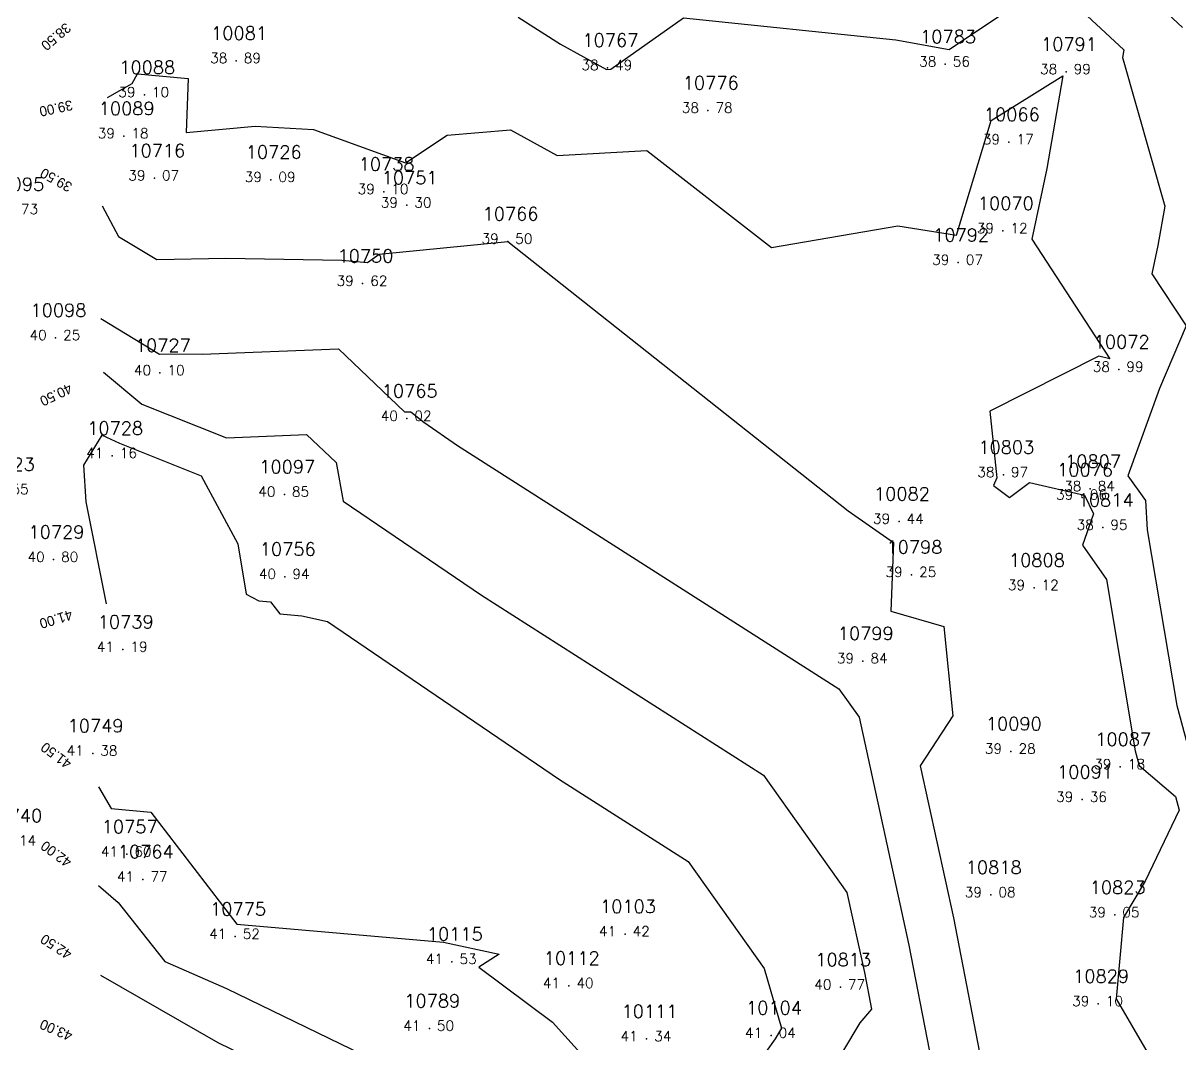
# Model space of a CAD drawing. Header units: millimetres. Extents: x 1412565 to 1412813, y 4931476 to 4931699.
# Drawn here: x 1412667.34 to 1412690.4, y 4931665.79 to 4931686.13 of the extents above; entities that cross this region are included whole.
import ezdxf
from ezdxf.enums import TextEntityAlignment as Align

# ---------------------------------------------------------------- set-up
doc = ezdxf.new("R2010")
doc.units = ezdxf.units.MM
for name, color, linetype in [('CIVIL', 50, 'Continuous'), ('CIVIL-DRAW', 80, 'Continuous'), ('CIVIL-NONAME', 130, 'Continuous'), ('CIVIL-TEXT', 240, 'Continuous'), ('CIVIL-Z', 50, 'Continuous'), ('Tcontours0', 7, 'Continuous'), ('Tcontours1', 7, 'Continuous'), ('Tcontours2', 7, 'Continuous')]:
    doc.layers.add(name, color=color, linetype=linetype)
doc.styles.add('CIVILCADMAIN', font='TXT.SHX')
doc.styles.add('MAVAT_HebTXT', font='hebtxt.shx')
doc.styles.get("Standard").update_dxf_attribs({"font": 'arial.ttf'})

# ---------------------------------------------------------------- blocks, each defined once
blk = doc.blocks.new('CIVIL-ZZ')
at = {"layer": 'CIVIL-DRAW'}
blk.add_point((0, 0), dxfattribs=at)
at = {"layer": 'CIVIL-NONAME'}
blk.add_attdef('NAME', text='', height=1.8, dxfattribs=at).set_placement((0, 2.1), align=Align.CENTER)
at = {"layer": 'CIVIL-TEXT', "flags": 8}
blk.add_attdef('TEXT', text='', height=2, dxfattribs=at).set_placement((0.2, -3.3), align=Align.CENTER)
at = {"layer": 'CIVIL-Z'}
blk.add_attdef('Z1', text='', height=1.6, dxfattribs=at).set_placement((-0.75, -0.225), align=Align.RIGHT)
blk.add_attdef('Z2', (0.75, -0.225), '', height=1.6, dxfattribs=at)

msp = doc.modelspace()

# ---------------------------------------------------------------- linework, layer by layer
at = {"layer": 'Tcontours0', "elevation": 40}
msp.add_lwpolyline([(1412668.893, 4931680.246), (1412670.059, 4931679.537), (1412670.289, 4931679.541), (1412670.912, 4931679.531), (1412673.628, 4931679.642), (1412674.946, 4931678.385), (1412675.067, 4931678.386), (1412675.328, 4931678.179), (1412676, 4931677.713), (1412683.6, 4931672.869), (1412684.003, 4931672.302), (1412684.997, 4931667.758), (1412685.398, 4931665.672)], dxfattribs=at)
at = {"layer": 'Tcontours1'}
for points, elevation in [([(1412668.953, 4931689.383), (1412670.112, 4931689.652), (1412673.703, 4931688.654), (1412675.262, 4931688.452), (1412678.464, 4931688.548), (1412679.743, 4931688.901), (1412680.603, 4931688.992), (1412681.947, 4931688.889), (1412686.43, 4931688.085), (1412687.498, 4931688.801), (1412690.448, 4931686.045)], 38), ([(1412669.027, 4931684.649), (1412669.518, 4931684.93), (1412669.624, 4931685.122), (1412670.631, 4931685.024), (1412670.594, 4931683.95), (1412671.97, 4931684.076), (1412673.13, 4931684.013), (1412674.967, 4931683.348), (1412675.795, 4931683.897), (1412677.056, 4931684.002), (1412677.985, 4931683.493), (1412679.771, 4931683.592), (1412682.26, 4931681.66), (1412684.776, 4931682.091), (1412685.944, 4931681.902), (1412686.636, 4931684.192), (1412688.067, 4931685.082), (1412687.743, 4931683.236), (1412687.445, 4931681.825), (1412689.002, 4931679.442), (1412688.78, 4931679.496), (1412686.61, 4931678.399), (1412686.747, 4931677.071), (1412686.684, 4931676.917), (1412687.002, 4931676.68), (1412687.403, 4931676.98), (1412688.494, 4931676.726), (1412688.674, 4931676.353), (1412688.457, 4931675.727), (1412688.936, 4931675.043), (1412689.507, 4931671.634), (1412689.587, 4931671.341), (1412690.309, 4931670.719), (1412690.383, 4931670.449), (1412689.707, 4931669.037), (1412689.27, 4931668.308), (1412689.128, 4931666.688), (1412690.349, 4931664.592)], 39), ([(1412669.004, 4931674.56), (1412668.6, 4931676.59), (1412668.553, 4931677.321), (1412668.921, 4931677.923), (1412669.263, 4931677.759), (1412670.89, 4931677.113), (1412671.622, 4931675.757), (1412671.785, 4931674.752), (1412672.038, 4931674.62), (1412672.274, 4931674.597), (1412672.458, 4931674.358), (1412672.899, 4931674.32), (1412673.408, 4931674.21), (1412678.035, 4931671.061), (1412680.6, 4931669.426), (1412682.112, 4931667.295), (1412682.454, 4931666.102), (1412682.329, 4931665.891), (1412681.972, 4931665.387)], 41), ([(1412668.845, 4931668.95), (1412669.235, 4931668.607), (1412670.164, 4931667.433), (1412671.399, 4931666.896), (1412674.342, 4931665.469)], 42)]:
    msp.add_lwpolyline(points, dxfattribs=dict(at, elevation=elevation))
at = {"layer": 'Tcontours2'}
for points, elevation in [([(1412677.206, 4931686.246), (1412678.05, 4931685.71), (1412678.97, 4931685.206), (1412679.059, 4931685.211), (1412680.504, 4931686.237), (1412684.739, 4931685.797), (1412685.796, 4931685.607), (1412687.817, 4931686.962), (1412689.277, 4931685.598), (1412689.255, 4931685.443), (1412690.096, 4931682.483), (1412689.958, 4931681.696), (1412689.839, 4931681.135), (1412690.519, 4931680.096), (1412689.991, 4931678.849), (1412689.362, 4931677.109), (1412689.714, 4931676.618), (1412689.746, 4931676.035), (1412690.333, 4931672.535), (1412690.634, 4931671.428)], 38.5), ([(1412668.917, 4931682.492), (1412669.242, 4931681.881), (1412670.006, 4931681.42), (1412671.383, 4931681.447), (1412673.696, 4931681.409), (1412674.207, 4931681.362), (1412674.44, 4931681.525), (1412677, 4931681.78), (1412683.785, 4931676.412), (1412684.692, 4931675.783), (1412684.639, 4931674.411), (1412685.69, 4931674.109), (1412685.871, 4931672.327), (1412685.221, 4931671.335), (1412685.884, 4931668.303), (1412686.547, 4931664.862)], 39.5), ([(1412668.947, 4931679.176), (1412669.712, 4931678.537), (1412671.393, 4931677.869), (1412672.994, 4931677.935), (1412673.579, 4931677.377), (1412673.722, 4931676.607), (1412676.481, 4931674.729), (1412682.1, 4931671.148), (1412683.761, 4931668.807), (1412684.109, 4931667.214), (1412684.25, 4931666.482), (1412684.016, 4931666.211), (1412683.31, 4931665.024)], 40.5), ([(1412668.843, 4931670.912), (1412669.101, 4931670.484), (1412669.887, 4931670.408), (1412671.604, 4931668.177), (1412675.721, 4931667.82), (1412676.831, 4931667.58), (1412676.428, 4931667.319), (1412677.893, 4931666.223), (1412678.57, 4931665.475)], 41.5), ([(1412668.883, 4931667.158), (1412671.221, 4931665.819), (1412673.245, 4931664.838)], 42.5)]:
    msp.add_lwpolyline(points, dxfattribs=dict(at, elevation=elevation))

# ---------------------------------------------------------------- block references
at = {"layer": 'CIVIL'}
ref = msp.add_blockref('CIVIL-ZZ', (1412671.59, 4931685.38, 38.89), dxfattribs=dict(at, xscale=0.2, yscale=0.2))
ref.add_attrib('Z2', '89', (1412671.74, 4931685.335), dxfattribs={"layer": 'CIVIL-Z', "height": 0.2, "style": 'CIVILCADMAIN'})
ref.add_attrib('Z1', '38', (1412671.07, 4931685.335), dxfattribs={"layer": 'CIVIL-Z', "height": 0.2, "style": 'CIVILCADMAIN'})
ref.add_attrib('NAME', '10081', (1412671.09, 4931685.8), dxfattribs={"layer": 'CIVIL-NONAME', "height": 0.26, "style": 'CIVILCADMAIN'})
ref = msp.add_blockref('CIVIL-ZZ', (1412685.72, 4931685.31, 38.56), dxfattribs=dict(at, xscale=0.2, yscale=0.2))
ref.add_attrib('Z2', '56', (1412685.87, 4931685.265), dxfattribs={"layer": 'CIVIL-Z', "height": 0.2, "style": 'CIVILCADMAIN'})
ref.add_attrib('Z1', '38', (1412685.2, 4931685.265), dxfattribs={"layer": 'CIVIL-Z', "height": 0.2, "style": 'CIVILCADMAIN'})
ref.add_attrib('NAME', '10783', (1412685.22, 4931685.73), dxfattribs={"layer": 'CIVIL-NONAME', "height": 0.26, "style": 'CIVILCADMAIN'})
ref = msp.add_blockref('CIVIL-ZZ', (1412678.99, 4931685.24, 38.49), dxfattribs=dict(at, xscale=0.2, yscale=0.2))
ref.add_attrib('Z2', '49', (1412679.14, 4931685.195), dxfattribs={"layer": 'CIVIL-Z', "height": 0.2, "style": 'CIVILCADMAIN'})
ref.add_attrib('Z1', '38', (1412678.47, 4931685.195), dxfattribs={"layer": 'CIVIL-Z', "height": 0.2, "style": 'CIVILCADMAIN'})
ref.add_attrib('NAME', '10767', (1412678.49, 4931685.66), dxfattribs={"layer": 'CIVIL-NONAME', "height": 0.26, "style": 'CIVILCADMAIN'})
ref = msp.add_blockref('CIVIL-ZZ', (1412688.13, 4931685.16, 38.99), dxfattribs=dict(at, xscale=0.2, yscale=0.2))
ref.add_attrib('Z2', '99', (1412688.28, 4931685.115), dxfattribs={"layer": 'CIVIL-Z', "height": 0.2, "style": 'CIVILCADMAIN'})
ref.add_attrib('Z1', '38', (1412687.61, 4931685.115), dxfattribs={"layer": 'CIVIL-Z', "height": 0.2, "style": 'CIVILCADMAIN'})
ref.add_attrib('NAME', '10791', (1412687.63, 4931685.58), dxfattribs={"layer": 'CIVIL-NONAME', "height": 0.26, "style": 'CIVILCADMAIN'})
ref = msp.add_blockref('CIVIL-ZZ', (1412669.76, 4931684.7, 39.1), dxfattribs=dict(at, xscale=0.2, yscale=0.2))
ref.add_attrib('Z2', '10', (1412669.91, 4931684.655), dxfattribs={"layer": 'CIVIL-Z', "height": 0.2, "style": 'CIVILCADMAIN'})
ref.add_attrib('Z1', '39', (1412669.24, 4931684.655), dxfattribs={"layer": 'CIVIL-Z', "height": 0.2, "style": 'CIVILCADMAIN'})
ref.add_attrib('NAME', '10088', (1412669.26, 4931685.12), dxfattribs={"layer": 'CIVIL-NONAME', "height": 0.26, "style": 'CIVILCADMAIN'})
ref = msp.add_blockref('CIVIL-ZZ', (1412680.99, 4931684.39, 38.78), dxfattribs=dict(at, xscale=0.2, yscale=0.2))
ref.add_attrib('Z2', '78', (1412681.14, 4931684.345), dxfattribs={"layer": 'CIVIL-Z', "height": 0.2, "style": 'CIVILCADMAIN'})
ref.add_attrib('Z1', '38', (1412680.47, 4931684.345), dxfattribs={"layer": 'CIVIL-Z', "height": 0.2, "style": 'CIVILCADMAIN'})
ref.add_attrib('NAME', '10776', (1412680.49, 4931684.81), dxfattribs={"layer": 'CIVIL-NONAME', "height": 0.26, "style": 'CIVILCADMAIN'})
ref = msp.add_blockref('CIVIL-ZZ', (1412669.35, 4931683.88, 39.18), dxfattribs=dict(at, xscale=0.2, yscale=0.2))
ref.add_attrib('Z2', '18', (1412669.5, 4931683.835), dxfattribs={"layer": 'CIVIL-Z', "height": 0.2, "style": 'CIVILCADMAIN'})
ref.add_attrib('Z1', '39', (1412668.83, 4931683.835), dxfattribs={"layer": 'CIVIL-Z', "height": 0.2, "style": 'CIVILCADMAIN'})
ref.add_attrib('NAME', '10089', (1412668.85, 4931684.3), dxfattribs={"layer": 'CIVIL-NONAME', "height": 0.26, "style": 'CIVILCADMAIN'})
ref = msp.add_blockref('CIVIL-ZZ', (1412686.99, 4931683.76, 39.17), dxfattribs=dict(at, xscale=0.2, yscale=0.2))
ref.add_attrib('Z2', '17', (1412687.14, 4931683.715), dxfattribs={"layer": 'CIVIL-Z', "height": 0.2, "style": 'CIVILCADMAIN'})
ref.add_attrib('Z1', '39', (1412686.47, 4931683.715), dxfattribs={"layer": 'CIVIL-Z', "height": 0.2, "style": 'CIVILCADMAIN'})
ref.add_attrib('NAME', '10066', (1412686.49, 4931684.18), dxfattribs={"layer": 'CIVIL-NONAME', "height": 0.26, "style": 'CIVILCADMAIN'})
ref = msp.add_blockref('CIVIL-ZZ', (1412669.96, 4931683.04, 39.07), dxfattribs=dict(at, xscale=0.2, yscale=0.2))
ref.add_attrib('Z2', '07', (1412670.11, 4931682.995), dxfattribs={"layer": 'CIVIL-Z', "height": 0.2, "style": 'CIVILCADMAIN'})
ref.add_attrib('Z1', '39', (1412669.44, 4931682.995), dxfattribs={"layer": 'CIVIL-Z', "height": 0.2, "style": 'CIVILCADMAIN'})
ref.add_attrib('NAME', '10716', (1412669.46, 4931683.46), dxfattribs={"layer": 'CIVIL-NONAME', "height": 0.26, "style": 'CIVILCADMAIN'})
ref = msp.add_blockref('CIVIL-ZZ', (1412672.28, 4931683.01, 39.09), dxfattribs=dict(at, xscale=0.2, yscale=0.2))
ref.add_attrib('Z2', '09', (1412672.43, 4931682.965), dxfattribs={"layer": 'CIVIL-Z', "height": 0.2, "style": 'CIVILCADMAIN'})
ref.add_attrib('Z1', '39', (1412671.76, 4931682.965), dxfattribs={"layer": 'CIVIL-Z', "height": 0.2, "style": 'CIVILCADMAIN'})
ref.add_attrib('NAME', '10726', (1412671.78, 4931683.43), dxfattribs={"layer": 'CIVIL-NONAME', "height": 0.26, "style": 'CIVILCADMAIN'})
ref = msp.add_blockref('CIVIL-ZZ', (1412674.53, 4931682.77, 39.1), dxfattribs=dict(at, xscale=0.2, yscale=0.2))
ref.add_attrib('Z2', '10', (1412674.68, 4931682.725), dxfattribs={"layer": 'CIVIL-Z', "height": 0.2, "style": 'CIVILCADMAIN'})
ref.add_attrib('Z1', '39', (1412674.01, 4931682.725), dxfattribs={"layer": 'CIVIL-Z', "height": 0.2, "style": 'CIVILCADMAIN'})
ref.add_attrib('NAME', '10738', (1412674.03, 4931683.19), dxfattribs={"layer": 'CIVIL-NONAME', "height": 0.26, "style": 'CIVILCADMAIN'})
ref = msp.add_blockref('CIVIL-ZZ', (1412674.99, 4931682.5, 39.3), dxfattribs=dict(at, xscale=0.2, yscale=0.2))
ref.add_attrib('Z2', '30', (1412675.14, 4931682.455), dxfattribs={"layer": 'CIVIL-Z', "height": 0.2, "style": 'CIVILCADMAIN'})
ref.add_attrib('Z1', '39', (1412674.47, 4931682.455), dxfattribs={"layer": 'CIVIL-Z', "height": 0.2, "style": 'CIVILCADMAIN'})
ref.add_attrib('NAME', '10751', (1412674.49, 4931682.92), dxfattribs={"layer": 'CIVIL-NONAME', "height": 0.26, "style": 'CIVILCADMAIN'})
ref = msp.add_blockref('CIVIL-ZZ', (1412667.15, 4931682.37, 39.73), dxfattribs=dict(at, xscale=0.2, yscale=0.2))
ref.add_attrib('Z2', '73', (1412667.3, 4931682.325), dxfattribs={"layer": 'CIVIL-Z', "height": 0.2, "style": 'CIVILCADMAIN'})
ref.add_attrib('Z1', '39', (1412666.63, 4931682.325), dxfattribs={"layer": 'CIVIL-Z', "height": 0.2, "style": 'CIVILCADMAIN'})
ref.add_attrib('NAME', '10095', (1412666.65, 4931682.79), dxfattribs={"layer": 'CIVIL-NONAME', "height": 0.26, "style": 'CIVILCADMAIN'})
ref = msp.add_blockref('CIVIL-ZZ', (1412686.87, 4931681.99, 39.12), dxfattribs=dict(at, xscale=0.2, yscale=0.2))
ref.add_attrib('Z2', '12', (1412687.02, 4931681.945), dxfattribs={"layer": 'CIVIL-Z', "height": 0.2, "style": 'CIVILCADMAIN'})
ref.add_attrib('Z1', '39', (1412686.35, 4931681.945), dxfattribs={"layer": 'CIVIL-Z', "height": 0.2, "style": 'CIVILCADMAIN'})
ref.add_attrib('NAME', '10070', (1412686.37, 4931682.41), dxfattribs={"layer": 'CIVIL-NONAME', "height": 0.26, "style": 'CIVILCADMAIN'})
ref = msp.add_blockref('CIVIL-ZZ', (1412677, 4931681.78, 39.5), dxfattribs=dict(at, xscale=0.2, yscale=0.2))
ref.add_attrib('Z2', '50', (1412677.15, 4931681.735), dxfattribs={"layer": 'CIVIL-Z', "height": 0.2, "style": 'CIVILCADMAIN'})
ref.add_attrib('Z1', '39', (1412676.48, 4931681.735), dxfattribs={"layer": 'CIVIL-Z', "height": 0.2, "style": 'CIVILCADMAIN'})
ref.add_attrib('NAME', '10766', (1412676.5, 4931682.2), dxfattribs={"layer": 'CIVIL-NONAME', "height": 0.26, "style": 'CIVILCADMAIN'})
ref = msp.add_blockref('CIVIL-ZZ', (1412685.98, 4931681.36, 39.07), dxfattribs=dict(at, xscale=0.2, yscale=0.2))
ref.add_attrib('Z2', '07', (1412686.13, 4931681.315), dxfattribs={"layer": 'CIVIL-Z', "height": 0.2, "style": 'CIVILCADMAIN'})
ref.add_attrib('Z1', '39', (1412685.46, 4931681.315), dxfattribs={"layer": 'CIVIL-Z', "height": 0.2, "style": 'CIVILCADMAIN'})
ref.add_attrib('NAME', '10792', (1412685.48, 4931681.78), dxfattribs={"layer": 'CIVIL-NONAME', "height": 0.26, "style": 'CIVILCADMAIN'})
ref = msp.add_blockref('CIVIL-ZZ', (1412674.11, 4931680.94, 39.62), dxfattribs=dict(at, xscale=0.2, yscale=0.2))
ref.add_attrib('Z2', '62', (1412674.26, 4931680.895), dxfattribs={"layer": 'CIVIL-Z', "height": 0.2, "style": 'CIVILCADMAIN'})
ref.add_attrib('Z1', '39', (1412673.59, 4931680.895), dxfattribs={"layer": 'CIVIL-Z', "height": 0.2, "style": 'CIVILCADMAIN'})
ref.add_attrib('NAME', '10750', (1412673.61, 4931681.36), dxfattribs={"layer": 'CIVIL-NONAME', "height": 0.26, "style": 'CIVILCADMAIN'})
ref = msp.add_blockref('CIVIL-ZZ', (1412667.99, 4931679.86, 40.25), dxfattribs=dict(at, xscale=0.2, yscale=0.2))
ref.add_attrib('Z2', '25', (1412668.14, 4931679.815), dxfattribs={"layer": 'CIVIL-Z', "height": 0.2, "style": 'CIVILCADMAIN'})
ref.add_attrib('Z1', '40', (1412667.47, 4931679.815), dxfattribs={"layer": 'CIVIL-Z', "height": 0.2, "style": 'CIVILCADMAIN'})
ref.add_attrib('NAME', '10098', (1412667.49, 4931680.28), dxfattribs={"layer": 'CIVIL-NONAME', "height": 0.26, "style": 'CIVILCADMAIN'})
ref = msp.add_blockref('CIVIL-ZZ', (1412670.07, 4931679.16, 40.1), dxfattribs=dict(at, xscale=0.2, yscale=0.2))
ref.add_attrib('Z2', '10', (1412670.22, 4931679.115), dxfattribs={"layer": 'CIVIL-Z', "height": 0.2, "style": 'CIVILCADMAIN'})
ref.add_attrib('Z1', '40', (1412669.55, 4931679.115), dxfattribs={"layer": 'CIVIL-Z', "height": 0.2, "style": 'CIVILCADMAIN'})
ref.add_attrib('NAME', '10727', (1412669.57, 4931679.58), dxfattribs={"layer": 'CIVIL-NONAME', "height": 0.26, "style": 'CIVILCADMAIN'})
ref = msp.add_blockref('CIVIL-ZZ', (1412689.18, 4931679.23, 38.99), dxfattribs=dict(at, xscale=0.2, yscale=0.2))
ref.add_attrib('Z2', '99', (1412689.33, 4931679.185), dxfattribs={"layer": 'CIVIL-Z', "height": 0.2, "style": 'CIVILCADMAIN'})
ref.add_attrib('Z1', '38', (1412688.66, 4931679.185), dxfattribs={"layer": 'CIVIL-Z', "height": 0.2, "style": 'CIVILCADMAIN'})
ref.add_attrib('NAME', '10072', (1412688.68, 4931679.65), dxfattribs={"layer": 'CIVIL-NONAME', "height": 0.26, "style": 'CIVILCADMAIN'})
ref = msp.add_blockref('CIVIL-ZZ', (1412674.99, 4931678.25, 40.02), dxfattribs=dict(at, xscale=0.2, yscale=0.2))
ref.add_attrib('Z2', '02', (1412675.14, 4931678.205), dxfattribs={"layer": 'CIVIL-Z', "height": 0.2, "style": 'CIVILCADMAIN'})
ref.add_attrib('Z1', '40', (1412674.47, 4931678.205), dxfattribs={"layer": 'CIVIL-Z', "height": 0.2, "style": 'CIVILCADMAIN'})
ref.add_attrib('NAME', '10765', (1412674.49, 4931678.67), dxfattribs={"layer": 'CIVIL-NONAME', "height": 0.26, "style": 'CIVILCADMAIN'})
ref = msp.add_blockref('CIVIL-ZZ', (1412669.12, 4931677.51, 41.16), dxfattribs=dict(at, xscale=0.2, yscale=0.2))
ref.add_attrib('Z2', '16', (1412669.27, 4931677.465), dxfattribs={"layer": 'CIVIL-Z', "height": 0.2, "style": 'CIVILCADMAIN'})
ref.add_attrib('Z1', '41', (1412668.6, 4931677.465), dxfattribs={"layer": 'CIVIL-Z', "height": 0.2, "style": 'CIVILCADMAIN'})
ref.add_attrib('NAME', '10728', (1412668.62, 4931677.93), dxfattribs={"layer": 'CIVIL-NONAME', "height": 0.26, "style": 'CIVILCADMAIN'})
ref = msp.add_blockref('CIVIL-ZZ', (1412686.88, 4931677.13, 38.97), dxfattribs=dict(at, xscale=0.2, yscale=0.2))
ref.add_attrib('Z2', '97', (1412687.03, 4931677.085), dxfattribs={"layer": 'CIVIL-Z', "height": 0.2, "style": 'CIVILCADMAIN'})
ref.add_attrib('Z1', '38', (1412686.36, 4931677.085), dxfattribs={"layer": 'CIVIL-Z', "height": 0.2, "style": 'CIVILCADMAIN'})
ref.add_attrib('NAME', '10803', (1412686.38, 4931677.55), dxfattribs={"layer": 'CIVIL-NONAME', "height": 0.26, "style": 'CIVILCADMAIN'})
ref = msp.add_blockref('CIVIL-ZZ', (1412666.96, 4931676.79, 40.55), dxfattribs=dict(at, xscale=0.2, yscale=0.2))
ref.add_attrib('Z2', '55', (1412667.11, 4931676.745), dxfattribs={"layer": 'CIVIL-Z', "height": 0.2, "style": 'CIVILCADMAIN'})
ref.add_attrib('Z1', '40', (1412666.44, 4931676.745), dxfattribs={"layer": 'CIVIL-Z', "height": 0.2, "style": 'CIVILCADMAIN'})
ref.add_attrib('NAME', '10723', (1412666.46, 4931677.21), dxfattribs={"layer": 'CIVIL-NONAME', "height": 0.26, "style": 'CIVILCADMAIN'})
ref = msp.add_blockref('CIVIL-ZZ', (1412672.55, 4931676.74, 40.85), dxfattribs=dict(at, xscale=0.2, yscale=0.2))
ref.add_attrib('Z2', '85', (1412672.7, 4931676.695), dxfattribs={"layer": 'CIVIL-Z', "height": 0.2, "style": 'CIVILCADMAIN'})
ref.add_attrib('Z1', '40', (1412672.03, 4931676.695), dxfattribs={"layer": 'CIVIL-Z', "height": 0.2, "style": 'CIVILCADMAIN'})
ref.add_attrib('NAME', '10097', (1412672.05, 4931677.16), dxfattribs={"layer": 'CIVIL-NONAME', "height": 0.26, "style": 'CIVILCADMAIN'})
ref = msp.add_blockref('CIVIL-ZZ', (1412688.61, 4931676.85, 38.84), dxfattribs=dict(at, xscale=0.2, yscale=0.2))
ref.add_attrib('Z2', '84', (1412688.76, 4931676.805), dxfattribs={"layer": 'CIVIL-Z', "height": 0.2, "style": 'CIVILCADMAIN'})
ref.add_attrib('Z1', '38', (1412688.09, 4931676.805), dxfattribs={"layer": 'CIVIL-Z', "height": 0.2, "style": 'CIVILCADMAIN'})
ref.add_attrib('NAME', '10807', (1412688.11, 4931677.27), dxfattribs={"layer": 'CIVIL-NONAME', "height": 0.26, "style": 'CIVILCADMAIN'})
ref = msp.add_blockref('CIVIL-ZZ', (1412688.45, 4931676.68, 39.06), dxfattribs=dict(at, xscale=0.2, yscale=0.2))
ref.add_attrib('Z2', '06', (1412688.6, 4931676.635), dxfattribs={"layer": 'CIVIL-Z', "height": 0.2, "style": 'CIVILCADMAIN'})
ref.add_attrib('Z1', '39', (1412687.93, 4931676.635), dxfattribs={"layer": 'CIVIL-Z', "height": 0.2, "style": 'CIVILCADMAIN'})
ref.add_attrib('NAME', '10076', (1412687.95, 4931677.1), dxfattribs={"layer": 'CIVIL-NONAME', "height": 0.26, "style": 'CIVILCADMAIN'})
ref = msp.add_blockref('CIVIL-ZZ', (1412684.8, 4931676.2, 39.44), dxfattribs=dict(at, xscale=0.2, yscale=0.2))
ref.add_attrib('Z2', '44', (1412684.95, 4931676.155), dxfattribs={"layer": 'CIVIL-Z', "height": 0.2, "style": 'CIVILCADMAIN'})
ref.add_attrib('Z1', '39', (1412684.28, 4931676.155), dxfattribs={"layer": 'CIVIL-Z', "height": 0.2, "style": 'CIVILCADMAIN'})
ref.add_attrib('NAME', '10082', (1412684.3, 4931676.62), dxfattribs={"layer": 'CIVIL-NONAME', "height": 0.26, "style": 'CIVILCADMAIN'})
ref = msp.add_blockref('CIVIL-ZZ', (1412688.86, 4931676.08, 38.95), dxfattribs=dict(at, xscale=0.2, yscale=0.2))
ref.add_attrib('Z2', '95', (1412689.01, 4931676.035), dxfattribs={"layer": 'CIVIL-Z', "height": 0.2, "style": 'CIVILCADMAIN'})
ref.add_attrib('Z1', '38', (1412688.34, 4931676.035), dxfattribs={"layer": 'CIVIL-Z', "height": 0.2, "style": 'CIVILCADMAIN'})
ref.add_attrib('NAME', '10814', (1412688.36, 4931676.5), dxfattribs={"layer": 'CIVIL-NONAME', "height": 0.26, "style": 'CIVILCADMAIN'})
ref = msp.add_blockref('CIVIL-ZZ', (1412667.95, 4931675.44, 40.8), dxfattribs=dict(at, xscale=0.2, yscale=0.2))
ref.add_attrib('Z2', '80', (1412668.1, 4931675.395), dxfattribs={"layer": 'CIVIL-Z', "height": 0.2, "style": 'CIVILCADMAIN'})
ref.add_attrib('Z1', '40', (1412667.43, 4931675.395), dxfattribs={"layer": 'CIVIL-Z', "height": 0.2, "style": 'CIVILCADMAIN'})
ref.add_attrib('NAME', '10729', (1412667.45, 4931675.86), dxfattribs={"layer": 'CIVIL-NONAME', "height": 0.26, "style": 'CIVILCADMAIN'})
ref = msp.add_blockref('CIVIL-ZZ', (1412685.05, 4931675.14, 39.25), dxfattribs=dict(at, xscale=0.2, yscale=0.2))
ref.add_attrib('Z2', '25', (1412685.2, 4931675.095), dxfattribs={"layer": 'CIVIL-Z', "height": 0.2, "style": 'CIVILCADMAIN'})
ref.add_attrib('Z1', '39', (1412684.53, 4931675.095), dxfattribs={"layer": 'CIVIL-Z', "height": 0.2, "style": 'CIVILCADMAIN'})
ref.add_attrib('NAME', '10798', (1412684.55, 4931675.56), dxfattribs={"layer": 'CIVIL-NONAME', "height": 0.26, "style": 'CIVILCADMAIN'})
ref = msp.add_blockref('CIVIL-ZZ', (1412672.56, 4931675.1, 40.94), dxfattribs=dict(at, xscale=0.2, yscale=0.2))
ref.add_attrib('Z2', '94', (1412672.71, 4931675.055), dxfattribs={"layer": 'CIVIL-Z', "height": 0.2, "style": 'CIVILCADMAIN'})
ref.add_attrib('Z1', '40', (1412672.04, 4931675.055), dxfattribs={"layer": 'CIVIL-Z', "height": 0.2, "style": 'CIVILCADMAIN'})
ref.add_attrib('NAME', '10756', (1412672.06, 4931675.52), dxfattribs={"layer": 'CIVIL-NONAME', "height": 0.26, "style": 'CIVILCADMAIN'})
ref = msp.add_blockref('CIVIL-ZZ', (1412687.49, 4931674.88, 39.12), dxfattribs=dict(at, xscale=0.2, yscale=0.2))
ref.add_attrib('Z2', '12', (1412687.64, 4931674.835), dxfattribs={"layer": 'CIVIL-Z', "height": 0.2, "style": 'CIVILCADMAIN'})
ref.add_attrib('Z1', '39', (1412686.97, 4931674.835), dxfattribs={"layer": 'CIVIL-Z', "height": 0.2, "style": 'CIVILCADMAIN'})
ref.add_attrib('NAME', '10808', (1412686.99, 4931675.3), dxfattribs={"layer": 'CIVIL-NONAME', "height": 0.26, "style": 'CIVILCADMAIN'})
ref = msp.add_blockref('CIVIL-ZZ', (1412669.33, 4931673.65, 41.19), dxfattribs=dict(at, xscale=0.2, yscale=0.2))
ref.add_attrib('Z2', '19', (1412669.48, 4931673.605), dxfattribs={"layer": 'CIVIL-Z', "height": 0.2, "style": 'CIVILCADMAIN'})
ref.add_attrib('Z1', '41', (1412668.81, 4931673.605), dxfattribs={"layer": 'CIVIL-Z', "height": 0.2, "style": 'CIVILCADMAIN'})
ref.add_attrib('NAME', '10739', (1412668.83, 4931674.07), dxfattribs={"layer": 'CIVIL-NONAME', "height": 0.26, "style": 'CIVILCADMAIN'})
ref = msp.add_blockref('CIVIL-ZZ', (1412684.08, 4931673.42, 39.84), dxfattribs=dict(at, xscale=0.2, yscale=0.2))
ref.add_attrib('Z2', '84', (1412684.23, 4931673.375), dxfattribs={"layer": 'CIVIL-Z', "height": 0.2, "style": 'CIVILCADMAIN'})
ref.add_attrib('Z1', '39', (1412683.56, 4931673.375), dxfattribs={"layer": 'CIVIL-Z', "height": 0.2, "style": 'CIVILCADMAIN'})
ref.add_attrib('NAME', '10799', (1412683.58, 4931673.84), dxfattribs={"layer": 'CIVIL-NONAME', "height": 0.26, "style": 'CIVILCADMAIN'})
ref = msp.add_blockref('CIVIL-ZZ', (1412668.73, 4931671.58, 41.38), dxfattribs=dict(at, xscale=0.2, yscale=0.2))
ref.add_attrib('Z2', '38', (1412668.88, 4931671.535), dxfattribs={"layer": 'CIVIL-Z', "height": 0.2, "style": 'CIVILCADMAIN'})
ref.add_attrib('Z1', '41', (1412668.21, 4931671.535), dxfattribs={"layer": 'CIVIL-Z', "height": 0.2, "style": 'CIVILCADMAIN'})
ref.add_attrib('NAME', '10749', (1412668.23, 4931672), dxfattribs={"layer": 'CIVIL-NONAME', "height": 0.26, "style": 'CIVILCADMAIN'})
ref = msp.add_blockref('CIVIL-ZZ', (1412687.03, 4931671.62, 39.28), dxfattribs=dict(at, xscale=0.2, yscale=0.2))
ref.add_attrib('Z2', '28', (1412687.18, 4931671.575), dxfattribs={"layer": 'CIVIL-Z', "height": 0.2, "style": 'CIVILCADMAIN'})
ref.add_attrib('Z1', '39', (1412686.51, 4931671.575), dxfattribs={"layer": 'CIVIL-Z', "height": 0.2, "style": 'CIVILCADMAIN'})
ref.add_attrib('NAME', '10090', (1412686.53, 4931672.04), dxfattribs={"layer": 'CIVIL-NONAME', "height": 0.26, "style": 'CIVILCADMAIN'})
ref = msp.add_blockref('CIVIL-ZZ', (1412689.21, 4931671.31, 39.18), dxfattribs=dict(at, xscale=0.2, yscale=0.2))
ref.add_attrib('Z2', '18', (1412689.36, 4931671.265), dxfattribs={"layer": 'CIVIL-Z', "height": 0.2, "style": 'CIVILCADMAIN'})
ref.add_attrib('Z1', '39', (1412688.69, 4931671.265), dxfattribs={"layer": 'CIVIL-Z', "height": 0.2, "style": 'CIVILCADMAIN'})
ref.add_attrib('NAME', '10087', (1412688.71, 4931671.73), dxfattribs={"layer": 'CIVIL-NONAME', "height": 0.26, "style": 'CIVILCADMAIN'})
ref = msp.add_blockref('CIVIL-ZZ', (1412688.45, 4931670.66, 39.36), dxfattribs=dict(at, xscale=0.2, yscale=0.2))
ref.add_attrib('Z2', '36', (1412688.6, 4931670.615), dxfattribs={"layer": 'CIVIL-Z', "height": 0.2, "style": 'CIVILCADMAIN'})
ref.add_attrib('Z1', '39', (1412687.93, 4931670.615), dxfattribs={"layer": 'CIVIL-Z', "height": 0.2, "style": 'CIVILCADMAIN'})
ref.add_attrib('NAME', '10091', (1412687.95, 4931671.08), dxfattribs={"layer": 'CIVIL-NONAME', "height": 0.26, "style": 'CIVILCADMAIN'})
ref = msp.add_blockref('CIVIL-ZZ', (1412667.11, 4931669.79, 42.14), dxfattribs=dict(at, xscale=0.2, yscale=0.2))
ref.add_attrib('Z2', '14', (1412667.26, 4931669.745), dxfattribs={"layer": 'CIVIL-Z', "height": 0.2, "style": 'CIVILCADMAIN'})
ref.add_attrib('Z1', '42', (1412666.59, 4931669.745), dxfattribs={"layer": 'CIVIL-Z', "height": 0.2, "style": 'CIVILCADMAIN'})
ref.add_attrib('NAME', '10740', (1412666.61, 4931670.21), dxfattribs={"layer": 'CIVIL-NONAME', "height": 0.26, "style": 'CIVILCADMAIN'})
ref = msp.add_blockref('CIVIL-ZZ', (1412669.41, 4931669.57, 41.6), dxfattribs=dict(at, xscale=0.2, yscale=0.2))
ref.add_attrib('Z2', '60', (1412669.56, 4931669.525), dxfattribs={"layer": 'CIVIL-Z', "height": 0.2, "style": 'CIVILCADMAIN'})
ref.add_attrib('Z1', '41', (1412668.89, 4931669.525), dxfattribs={"layer": 'CIVIL-Z', "height": 0.2, "style": 'CIVILCADMAIN'})
ref.add_attrib('NAME', '10757', (1412668.91, 4931669.99), dxfattribs={"layer": 'CIVIL-NONAME', "height": 0.26, "style": 'CIVILCADMAIN'})
ref = msp.add_blockref('CIVIL-ZZ', (1412669.73, 4931669.07, 41.77), dxfattribs=dict(at, xscale=0.2, yscale=0.2))
ref.add_attrib('Z2', '77', (1412669.88, 4931669.025), dxfattribs={"layer": 'CIVIL-Z', "height": 0.2, "style": 'CIVILCADMAIN'})
ref.add_attrib('Z1', '41', (1412669.21, 4931669.025), dxfattribs={"layer": 'CIVIL-Z', "height": 0.2, "style": 'CIVILCADMAIN'})
ref.add_attrib('NAME', '10764', (1412669.23, 4931669.49), dxfattribs={"layer": 'CIVIL-NONAME', "height": 0.26, "style": 'CIVILCADMAIN'})
ref = msp.add_blockref('CIVIL-ZZ', (1412686.63, 4931668.76, 39.08), dxfattribs=dict(at, xscale=0.2, yscale=0.2))
ref.add_attrib('Z2', '08', (1412686.78, 4931668.715), dxfattribs={"layer": 'CIVIL-Z', "height": 0.2, "style": 'CIVILCADMAIN'})
ref.add_attrib('Z1', '39', (1412686.11, 4931668.715), dxfattribs={"layer": 'CIVIL-Z', "height": 0.2, "style": 'CIVILCADMAIN'})
ref.add_attrib('NAME', '10818', (1412686.13, 4931669.18), dxfattribs={"layer": 'CIVIL-NONAME', "height": 0.26, "style": 'CIVILCADMAIN'})
ref = msp.add_blockref('CIVIL-ZZ', (1412689.1, 4931668.36, 39.05), dxfattribs=dict(at, xscale=0.2, yscale=0.2))
ref.add_attrib('Z2', '05', (1412689.25, 4931668.315), dxfattribs={"layer": 'CIVIL-Z', "height": 0.2, "style": 'CIVILCADMAIN'})
ref.add_attrib('Z1', '39', (1412688.58, 4931668.315), dxfattribs={"layer": 'CIVIL-Z', "height": 0.2, "style": 'CIVILCADMAIN'})
ref.add_attrib('NAME', '10823', (1412688.6, 4931668.78), dxfattribs={"layer": 'CIVIL-NONAME', "height": 0.26, "style": 'CIVILCADMAIN'})
ref = msp.add_blockref('CIVIL-ZZ', (1412679.34, 4931667.98, 41.42), dxfattribs=dict(at, xscale=0.2, yscale=0.2))
ref.add_attrib('Z2', '42', (1412679.49, 4931667.935), dxfattribs={"layer": 'CIVIL-Z', "height": 0.2, "style": 'CIVILCADMAIN'})
ref.add_attrib('Z1', '41', (1412678.82, 4931667.935), dxfattribs={"layer": 'CIVIL-Z', "height": 0.2, "style": 'CIVILCADMAIN'})
ref.add_attrib('NAME', '10103', (1412678.84, 4931668.4), dxfattribs={"layer": 'CIVIL-NONAME', "height": 0.26, "style": 'CIVILCADMAIN'})
ref = msp.add_blockref('CIVIL-ZZ', (1412671.57, 4931667.93, 41.52), dxfattribs=dict(at, xscale=0.2, yscale=0.2))
ref.add_attrib('Z2', '52', (1412671.72, 4931667.885), dxfattribs={"layer": 'CIVIL-Z', "height": 0.2, "style": 'CIVILCADMAIN'})
ref.add_attrib('Z1', '41', (1412671.05, 4931667.885), dxfattribs={"layer": 'CIVIL-Z', "height": 0.2, "style": 'CIVILCADMAIN'})
ref.add_attrib('NAME', '10775', (1412671.07, 4931668.35), dxfattribs={"layer": 'CIVIL-NONAME', "height": 0.26, "style": 'CIVILCADMAIN'})
ref = msp.add_blockref('CIVIL-ZZ', (1412675.89, 4931667.43, 41.53), dxfattribs=dict(at, xscale=0.2, yscale=0.2))
ref.add_attrib('Z2', '53', (1412676.04, 4931667.385), dxfattribs={"layer": 'CIVIL-Z', "height": 0.2, "style": 'CIVILCADMAIN'})
ref.add_attrib('Z1', '41', (1412675.37, 4931667.385), dxfattribs={"layer": 'CIVIL-Z', "height": 0.2, "style": 'CIVILCADMAIN'})
ref.add_attrib('NAME', '10115', (1412675.39, 4931667.85), dxfattribs={"layer": 'CIVIL-NONAME', "height": 0.26, "style": 'CIVILCADMAIN'})
ref = msp.add_blockref('CIVIL-ZZ', (1412678.22, 4931666.95, 41.4), dxfattribs=dict(at, xscale=0.2, yscale=0.2))
ref.add_attrib('Z2', '40', (1412678.37, 4931666.905), dxfattribs={"layer": 'CIVIL-Z', "height": 0.2, "style": 'CIVILCADMAIN'})
ref.add_attrib('Z1', '41', (1412677.7, 4931666.905), dxfattribs={"layer": 'CIVIL-Z', "height": 0.2, "style": 'CIVILCADMAIN'})
ref.add_attrib('NAME', '10112', (1412677.72, 4931667.37), dxfattribs={"layer": 'CIVIL-NONAME', "height": 0.26, "style": 'CIVILCADMAIN'})
ref = msp.add_blockref('CIVIL-ZZ', (1412683.63, 4931666.92, 40.77), dxfattribs=dict(at, xscale=0.2, yscale=0.2))
ref.add_attrib('Z2', '77', (1412683.78, 4931666.875), dxfattribs={"layer": 'CIVIL-Z', "height": 0.2, "style": 'CIVILCADMAIN'})
ref.add_attrib('Z1', '40', (1412683.11, 4931666.875), dxfattribs={"layer": 'CIVIL-Z', "height": 0.2, "style": 'CIVILCADMAIN'})
ref.add_attrib('NAME', '10813', (1412683.13, 4931667.34), dxfattribs={"layer": 'CIVIL-NONAME', "height": 0.26, "style": 'CIVILCADMAIN'})
ref = msp.add_blockref('CIVIL-ZZ', (1412688.77, 4931666.59, 39.1), dxfattribs=dict(at, xscale=0.2, yscale=0.2))
ref.add_attrib('Z2', '10', (1412688.92, 4931666.545), dxfattribs={"layer": 'CIVIL-Z', "height": 0.2, "style": 'CIVILCADMAIN'})
ref.add_attrib('Z1', '39', (1412688.25, 4931666.545), dxfattribs={"layer": 'CIVIL-Z', "height": 0.2, "style": 'CIVILCADMAIN'})
ref.add_attrib('NAME', '10829', (1412688.27, 4931667.01), dxfattribs={"layer": 'CIVIL-NONAME', "height": 0.26, "style": 'CIVILCADMAIN'})
ref = msp.add_blockref('CIVIL-ZZ', (1412675.44, 4931666.1, 41.5), dxfattribs=dict(at, xscale=0.2, yscale=0.2))
ref.add_attrib('Z2', '50', (1412675.59, 4931666.055), dxfattribs={"layer": 'CIVIL-Z', "height": 0.2, "style": 'CIVILCADMAIN'})
ref.add_attrib('Z1', '41', (1412674.92, 4931666.055), dxfattribs={"layer": 'CIVIL-Z', "height": 0.2, "style": 'CIVILCADMAIN'})
ref.add_attrib('NAME', '10789', (1412674.94, 4931666.52), dxfattribs={"layer": 'CIVIL-NONAME', "height": 0.26, "style": 'CIVILCADMAIN'})
ref = msp.add_blockref('CIVIL-ZZ', (1412682.25, 4931665.96, 41.04), dxfattribs=dict(at, xscale=0.2, yscale=0.2))
ref.add_attrib('Z2', '04', (1412682.4, 4931665.915), dxfattribs={"layer": 'CIVIL-Z', "height": 0.2, "style": 'CIVILCADMAIN'})
ref.add_attrib('Z1', '41', (1412681.73, 4931665.915), dxfattribs={"layer": 'CIVIL-Z', "height": 0.2, "style": 'CIVILCADMAIN'})
ref.add_attrib('NAME', '10104', (1412681.75, 4931666.38), dxfattribs={"layer": 'CIVIL-NONAME', "height": 0.26, "style": 'CIVILCADMAIN'})
ref = msp.add_blockref('CIVIL-ZZ', (1412679.77, 4931665.89, 41.34), dxfattribs=dict(at, xscale=0.2, yscale=0.2))
ref.add_attrib('Z2', '34', (1412679.92, 4931665.845), dxfattribs={"layer": 'CIVIL-Z', "height": 0.2, "style": 'CIVILCADMAIN'})
ref.add_attrib('Z1', '41', (1412679.25, 4931665.845), dxfattribs={"layer": 'CIVIL-Z', "height": 0.2, "style": 'CIVILCADMAIN'})
ref.add_attrib('NAME', '10111', (1412679.27, 4931666.31), dxfattribs={"layer": 'CIVIL-NONAME', "height": 0.26, "style": 'CIVILCADMAIN'})

# ---------------------------------------------------------------- texts
at = {"layer": 'Tcontours1', "style": 'MAVAT_HebTXT'}
for s, rotation, p in [('39.00', 192.0324, (1412668, 4931684.431, 39)), ('41.00', 197.0319, (1412668, 4931674.252, 41)), ('42.00', 143.6145, (1412668, 4931669.573, 42)), ('43.00', 156.5103, (1412668, 4931666.065, 43))]:
    msp.add_text(s, height=0.2, rotation=rotation, dxfattribs=at).set_placement(p, align=Align.MIDDLE_CENTER)
at = {"layer": 'Tcontours2', "style": 'MAVAT_HebTXT'}
for s, rotation, p in [('38.50', 220.4287, (1412668, 4931685.858, 38.5)), ('39.50', 150.886, (1412668, 4931683.003, 39.5)), ('40.50', 205.5935, (1412668, 4931678.723, 40.5)), ('41.50', 143.4215, (1412668, 4931671.537, 41.5)), ('42.50', 147.2202, (1412668, 4931667.727, 42.5))]:
    msp.add_text(s, height=0.2, rotation=rotation, dxfattribs=at).set_placement(p, align=Align.MIDDLE_CENTER)

doc.saveas('drawing.dxf')
